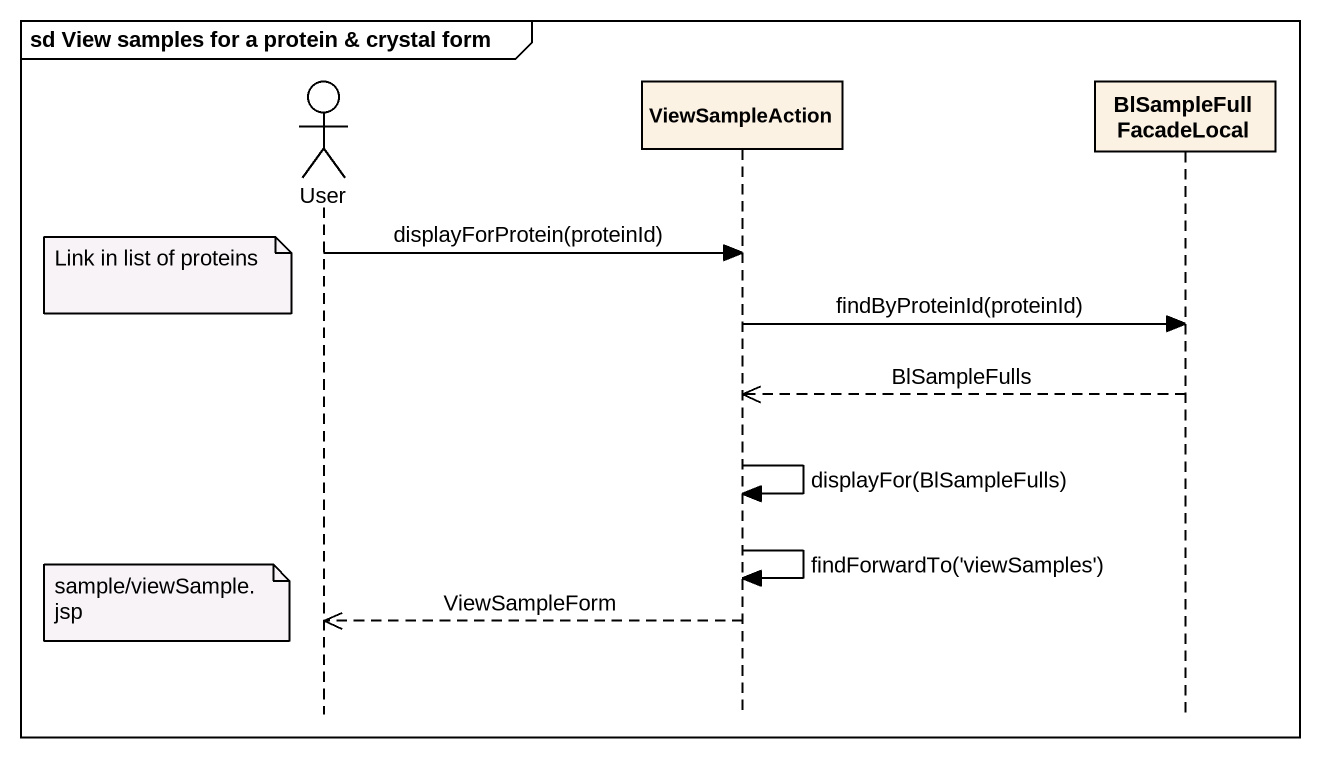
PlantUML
@startuml
mainframe sd View samples for a protein & crystal form
hide footbox
actor User
participant ViewSampleAction
participant BlSampleFullFacadeLocal

User -> ViewSampleAction : displayForProtein(proteinId)
note left of User : Link in list of proteins
ViewSampleAction -> BlSampleFullFacadeLocal : findByProteinId(proteinId)
BlSampleFullFacadeLocal -->> ViewSampleAction : BlSampleFulls
ViewSampleAction -> ViewSampleAction : displayFor(BlSampleFulls)
ViewSampleAction -> ViewSampleAction : findForwardTo('viewSamples')
note left of User : sample/viewSample.jsp
ViewSampleAction -->> User : ViewSampleForm
@enduml
